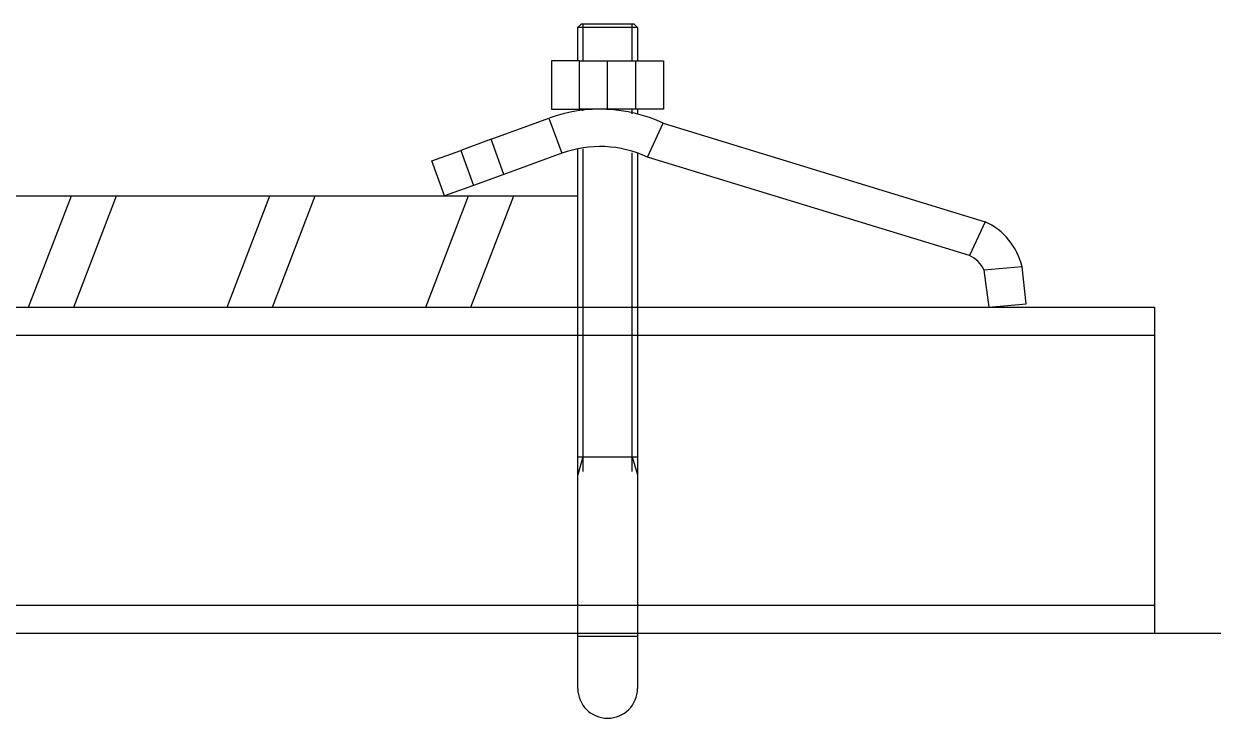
# Model space of a CAD drawing. Extents: x -1396510 to 1250330, y -1892470 to 1623980.
# Drawn here: x -1160245 to -1159635, y -61382 to -61026 of the extents above; entities that cross this region are included whole.
import ezdxf

# ---------------------------------------------------------------- set-up
doc = ezdxf.new("R2010")
doc.units = 0
doc.header["$LTSCALE"] = 1000
doc.header["$MEASUREMENT"] = 0
doc.layers.add('BZ', color=2, linetype='Continuous')
doc.layers.add('walraven', color=7, linetype='Continuous')

msp = doc.modelspace()

# ---------------------------------------------------------------- linework, layer by layer
for p, q in [((-1160850.06, -61114.07), (-1159960.82, -61114.07)), ((-1160242.15, -61171.09), (-1160220.23, -61114.07)), ((-1160218.99, -61171.09), (-1160197.07, -61114.07)), ((-1160140.43, -61171.09), (-1160118.51, -61114.07)), ((-1160117.27, -61171.09), (-1160095.34, -61114.07)), ((-1160038.71, -61171.09), (-1160016.78, -61114.07)), ((-1160015.54, -61171.09), (-1159993.62, -61114.07))]:
    msp.add_line(p, q)
at = {"linetype": 'Continuous'}
for p, q in [((-1161138.15, -61171.09), (-1159665.38, -61171.09)), ((-1161138.15, -61185.34), (-1159665.38, -61185.34)), ((-1161138.15, -61323.8), (-1159665.38, -61323.8)), ((-1161138.15, -61338.05), (-1159665.38, -61338.05))]:
    msp.add_line(p, q, dxfattribs=at)
at = {"color": 7}
for p, q in [((-1160850.06, -61171.09), (-1159960.82, -61171.09)), ((-1159665.38, -61171.09), (-1159665.38, -61338.05))]:
    msp.add_line(p, q, dxfattribs=at)
at = {"layer": 'BZ'}
msp.add_line((-1163240.98, -61338.05), (-1153705.59, -61338.05), dxfattribs=at)
at = {"layer": 'walraven', "color": 7, "linetype": 'Continuous'}
for p, q in [((-1159960.82, -61027.8), (-1159958.91, -61025.89)), ((-1159960.82, -61044.8), (-1159960.82, -61027.8)), ((-1159958.91, -61025.89), (-1159932.14, -61025.89)), ((-1159932.14, -61025.89), (-1159930.23, -61027.8)), ((-1159930.23, -61027.8), (-1159930.23, -61044.8)), ((-1159959.87, -61044.8), (-1159974.22, -61044.8)), ((-1159974.22, -61044.8), (-1159974.22, -61069.65)), ((-1159959.87, -61069.65), (-1159959.87, -61044.8)), ((-1159959.87, -61044.8), (-1159931.17, -61044.8)), ((-1159931.17, -61044.8), (-1159931.17, -61069.65)), ((-1159931.17, -61044.8), (-1159916.82, -61044.8)), ((-1159916.82, -61044.8), (-1159916.82, -61069.65)), ((-1159974.22, -61069.65), (-1159959.87, -61069.65)), ((-1159960.82, -61069.66), (-1159960.82, -61070.51)), ((-1159931.17, -61069.65), (-1159959.87, -61069.65)), ((-1159958.18, -61070.52), (-1159958.18, -61069.66)), ((-1159932.87, -61072.1), (-1159932.87, -61069.66)), ((-1159916.82, -61069.65), (-1159931.17, -61069.65)), ((-1159930.23, -61069.66), (-1159930.23, -61072.1)), ((-1160005.22, -61085.06), (-1159975.56, -61074.27)), ((-1159917.08, -61076.82), (-1159752.09, -61127.27)), ((-1160005.22, -61085.06), (-1160020.78, -61090.73)), ((-1160035.57, -61096.11), (-1160020.78, -61090.73)), ((-1159969.02, -61092.23), (-1159998.68, -61103.03)), ((-1159960.82, -61347.09), (-1159960.82, -61089.93)), ((-1159958.18, -61089.93), (-1159958.18, -61255.32)), ((-1159932.87, -61255.32), (-1159932.87, -61092.08)), ((-1159930.23, -61092.08), (-1159930.23, -61347.09)), ((-1159760.17, -61144.6), (-1159925.16, -61094.15)), ((-1160029.03, -61114.07), (-1160035.57, -61096.11)), ((-1159998.68, -61103.03), (-1160014.24, -61108.69)), ((-1160014.24, -61108.69), (-1160029.03, -61114.07)), ((-1159731.13, -61169.42), (-1159733.17, -61150.41)), ((-1159752.72, -61152.12), (-1159750.18, -61171.09)), ((-1159750.18, -61171.09), (-1159731.13, -61169.42)), ((-1159958.18, -61247.8), (-1159960.82, -61256.95)), ((-1159960.82, -61247.8), (-1159930.23, -61247.8)), ((-1159932.87, -61247.8), (-1159930.23, -61256.95)), ((-1159960.82, -61366.34), (-1159960.82, -61339.57)), ((-1159930.23, -61339.57), (-1159930.23, -61366.34))]:
    msp.add_line(p, q, dxfattribs=at)
at = {"layer": 'walraven', "color": 1, "linetype": 'Continuous'}
for p, q in [((-1159945.52, -61027.8), (-1159960.82, -61027.8)), ((-1159958.18, -61025.89), (-1159958.18, -61044.8)), ((-1159930.23, -61027.8), (-1159945.52, -61027.8)), ((-1159932.87, -61044.8), (-1159932.87, -61025.89)), ((-1159975.56, -61074.27), (-1159969.02, -61092.23)), ((-1159925.16, -61094.15), (-1159917.08, -61076.82)), ((-1159998.68, -61103.03), (-1160005.22, -61085.06)), ((-1160020.78, -61090.73), (-1160014.24, -61108.69)), ((-1159752.09, -61127.27), (-1159760.17, -61144.6)), ((-1159733.17, -61150.41), (-1159752.72, -61152.12)), ((-1159960.82, -61339.57), (-1159930.23, -61339.57))]:
    msp.add_line(p, q, dxfattribs=at)
at = {"layer": 'walraven', "color": 3, "linetype": 'Continuous'}
msp.add_line((-1159945.52, -61069.65), (-1159945.52, -61044.8), dxfattribs=at)
at = {"layer": 'walraven', "color": 7, "linetype": 'Continuous'}
for centre, radius, start, end in [((-1159949.4, -61146.13), 76.48, 65.0002, 109.99988), ((-1159949.4, -61146.13), 57.36, 65.0002, 109.99988), ((-1159766.63, -61158.46), 34.41, 13.53047, 65.0002), ((-1159766.63, -61158.46), 15.3, 24.4964, 65.0002), ((-1159945.52, -61366.34), 15.3, 180, 0)]:
    msp.add_arc(centre, radius, start, end, dxfattribs=at)

doc.saveas('drawing.dxf')
